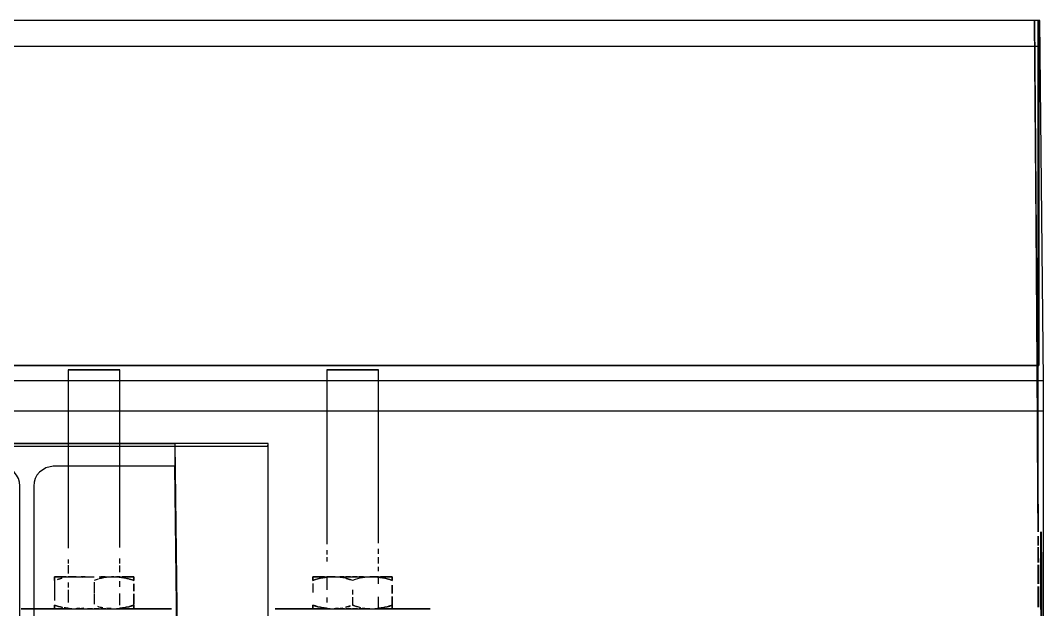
# Model space of a CAD drawing. Header units: metres. Extents: x -354 to -91, y 3 to 562.
# Drawn here: x -273.282 to -272.688, y 544.112 to 544.454 of the extents above; entities that cross this region are included whole.
import ezdxf

# ---------------------------------------------------------------- set-up
doc = ezdxf.new("R2010")
doc.units = ezdxf.units.M
doc.layers.add('A-GENM', color=7, linetype='Continuous', lineweight=25)

# ---------------------------------------------------------------- blocks, each defined once
blk = doc.blocks.new('Adaptive point Fascia Panel Bracket - Type T04-V2-DRG-2873034 - CONSTRUCTION SEQUENCE STAGE A8')
at = {"layer": 'A-GENM', "color": 253, "true_color": 0xa3a3a3}
for p, q in [((-1146.40629, 544.25103), (-1146.40629, 544.20838)), ((-1146.37629, 544.20837), (-1146.37629, 544.25103)), ((-1146.25629, 544.25103), (-1146.25629, 544.14994)), ((-1146.22629, 544.15057), (-1146.22629, 544.25103)), ((-1146.40629, 544.20838), (-1146.40629, 544.14758)), ((-1146.37629, 544.14811), (-1146.37629, 544.20837)), ((-1146.25629, 544.14656), (-1146.25629, 544.14398)), ((-1146.22629, 544.14443), (-1146.22629, 544.14731)), ((-1146.40629, 544.14109), (-1146.40629, 544.13867)), ((-1146.40629, 544.13778), (-1146.40629, 544.13288)), ((-1146.37629, 544.13869), (-1146.37629, 544.14159)), ((-1146.37629, 544.13369), (-1146.37629, 544.13763)), ((-1146.25629, 544.14253), (-1146.25629, 544.13985)), ((-1146.22629, 544.13878), (-1146.22629, 544.14253)), ((-1146.22629, 544.13424), (-1146.22629, 544.13677)), ((-1146.4143, 544.12897), (-1146.4143, 544.12055)), ((-1146.41429, 544.12897), (-1146.41429, 544.12055)), ((-1146.40629, 544.12782), (-1146.40629, 544.12482)), ((-1146.3913, 544.12792), (-1146.3913, 544.12156)), ((-1146.39129, 544.12792), (-1146.39129, 544.12156)), ((-1146.37629, 544.12526), (-1146.37629, 544.12852)), ((-1146.3683, 544.12264), (-1146.3683, 544.12703)), ((-1146.36829, 544.12703), (-1146.36829, 544.12264)), ((-1146.2643, 544.12709), (-1146.2643, 544.12202)), ((-1146.26429, 544.12709), (-1146.26429, 544.12202)), ((-1146.25629, 544.13069), (-1146.25629, 544.1234)), ((-1146.22629, 544.12692), (-1146.22629, 544.13053)), ((-1146.2183, 544.12134), (-1146.2183, 544.12618)), ((-1146.21829, 544.12618), (-1146.21829, 544.12134)), ((-1146.4143, 544.12047), (-1146.4143, 544.11725)), ((-1146.41429, 544.12047), (-1146.41429, 544.11725)), ((-1146.40629, 544.1234), (-1146.40629, 544.12085)), ((-1146.40629, 544.12073), (-1146.40629, 544.11611)), ((-1146.3913, 544.12108), (-1146.3913, 544.11515)), ((-1146.39129, 544.12108), (-1146.39129, 544.11515)), ((-1146.37629, 544.11461), (-1146.37629, 544.12143)), ((-1146.3683, 544.11496), (-1146.3683, 544.12117)), ((-1146.36829, 544.12118), (-1146.36829, 544.11496)), ((-1146.2413, 544.12347), (-1146.2413, 544.12077)), ((-1146.24129, 544.12347), (-1146.24129, 544.12077)), ((-1146.2183, 544.11458), (-1146.2183, 544.11961)), ((-1146.21829, 544.11961), (-1146.21829, 544.11459)), ((-1146.25629, 544.11906), (-1146.25629, 544.11612)), ((-1146.2413, 544.11927), (-1146.2413, 544.11457)), ((-1146.24129, 544.11927), (-1146.24129, 544.11459)), ((-1146.22629, 544.11285), (-1146.22629, 544.11949)), ((-1146.40578, 544.11255), (-1146.43368, 544.11255)), ((-1146.43368, 544.11251), (-1146.3463, 544.11251)), ((-1146.3995, 544.11255), (-1146.4019, 544.11255)), ((-1146.39217, 544.11255), (-1146.39517, 544.11255)), ((-1146.38829, 544.11255), (-1146.39129, 544.11255)), ((-1146.38461, 544.11255), (-1146.38741, 544.11255)), ((-1146.38139, 544.11255), (-1146.38379, 544.11255)), ((-1146.3463, 544.11255), (-1146.37497, 544.11255)), ((-1146.3463, 544.11251), (-1146.34629, 544.11255)), ((-1146.28629, 544.11255), (-1146.2863, 544.11251)), ((-1146.2863, 544.11251), (-1146.1963, 544.11251)), ((-1146.25578, 544.11255), (-1146.28629, 544.11255)), ((-1146.2495, 544.11255), (-1146.2519, 544.11255)), ((-1146.246, 544.11255), (-1146.24879, 544.11255)), ((-1146.24217, 544.11255), (-1146.24517, 544.11255)), ((-1146.23856, 544.11255), (-1146.24129, 544.11255)), ((-1146.23461, 544.11255), (-1146.23741, 544.11255)), ((-1146.23139, 544.11255), (-1146.23379, 544.11255)), ((-1146.1963, 544.11255), (-1146.22617, 544.11255)), ((-1146.1963, 544.11251), (-1146.19629, 544.11255))]:
    blk.add_line(p, q, dxfattribs=at)
for centre, major_axis, start_param, end_param in [((-1146.39129, 544.25103), (0.015, 0), 3.141593, 3.403288), ((-1146.39129, 544.25103), (0.015, 0), 2.61789, 3.141489), ((-1146.39129, 544.25103), (0.015, 0), 3.403288, 3.665088), ((-1146.39129, 544.25103), (0.015, 0), 3.665088, 3.926887), ((-1146.39129, 544.25103), (0.015, 0), 2.356333, 2.61789), ((-1146.39129, 544.25103), (0.015, 0), 3.926887, 4.188686), ((-1146.39129, 544.25103), (0.015, 0), 2.094519, 2.356091), ((-1146.39129, 544.25103), (0.015, 0), 4.188686, 4.450486), ((-1146.39129, 544.25103), (0.015, 0), 1.83271, 2.094291), ((-1146.39129, 544.25103), (0.015, 0), 1.570903, 1.832492), ((-1146.39129, 544.25103), (0.015, 0), 4.450486, 4.712285), ((-1146.39129, 544.25103), (0.015, 0), 4.712285, 4.974085), ((-1146.39129, 544.25103), (0.015, 0), 1.309096, 1.570693), ((-1146.39129, 544.25103), (0.015, 0), 1.047289, 1.308893), ((-1146.39129, 544.25103), (0.015, 0), 4.974085, 5.235884), ((-1146.39129, 544.25103), (0.015, 0), 5.235884, 5.497683), ((-1146.39129, 544.25103), (0.015, 0), 0.78548, 1.047094), ((-1146.39129, 544.25103), (0.015, 0), 5.497683, 5.759483), ((-1146.39129, 544.25103), (0.015, 0), 0.523666, 0.785294), ((-1146.39129, 544.25103), (0.015, 0), 5.759483, 6.021282), ((-1146.39129, 544.25103), (0.015, 0), 0.261696, 0.523495), ((-1146.39129, 544.25103), (0.015, 0), 6.021282, 6.283082), ((-1146.39129, 544.25103), (0.015, 0), 0, 0.261695), ((-1146.24129, 544.25103), (0.015, 0), 3.141593, 3.403288), ((-1146.24129, 544.25103), (0.015, 0), 2.356333, 3.141489), ((-1146.24129, 544.25103), (0.015, 0), 3.403288, 3.665088), ((-1146.24129, 544.25103), (0.015, 0), 3.665088, 3.926887), ((-1146.24129, 544.25103), (0.015, 0), 3.926887, 4.188686), ((-1146.24129, 544.25103), (0.015, 0), 2.094519, 2.356091), ((-1146.24129, 544.25103), (0.015, 0), 4.188686, 4.450486), ((-1146.24129, 544.25103), (0.015, 0), 1.83271, 2.094291), ((-1146.24129, 544.25103), (0.015, 0), 1.570903, 1.832492), ((-1146.24129, 544.25103), (0.015, 0), 4.450486, 4.712285), ((-1146.24129, 544.25103), (0.015, 0), 4.712285, 4.974085), ((-1146.24129, 544.25103), (0.015, 0), 1.309096, 1.570693), ((-1146.24129, 544.25103), (0.015, 0), 1.047289, 1.308893), ((-1146.24129, 544.25103), (0.015, 0), 4.974085, 5.235884), ((-1146.24129, 544.25103), (0.015, 0), 5.235884, 5.497683), ((-1146.24129, 544.25103), (0.015, 0), 0.78548, 1.047094), ((-1146.24129, 544.25103), (0.015, 0), 5.497683, 5.759483), ((-1146.24129, 544.25103), (0.015, 0), 0.523666, 0.785294), ((-1146.24129, 544.25103), (0.015, 0), 5.759483, 6.021282), ((-1146.24129, 544.25103), (0.015, 0), 0, 0.523495), ((-1146.24129, 544.25103), (0.015, 0), 6.021282, 6.283082), ((-1146.39129, 544.13103), (0.023, 0), 2.879689, 3.140959), ((-1146.39129, 544.13103), (0.023, 0), 3.141489, 3.665088), ((-1146.39129, 544.13103), (0.023, 0), 2.356091, 2.879689), ((-1146.39129, 544.13103), (0.023, 0), 3.665088, 4.188686), ((-1146.39129, 544.13103), (0.015, 0), 2.61789, 3.141489), ((-1146.39129, 544.13103), (0.015, 0), 3.141593, 3.403288), ((-1146.39129, 544.13103), (0.015, 0), 3.403288, 3.665088), ((-1146.39129, 544.13103), (0.015, 0), 3.665088, 4.188686), ((-1146.39129, 544.13103), (0.023, 0), 4.188686, 4.712285), ((-1146.39129, 544.13103), (0.015, 0), 4.188686, 4.450486), ((-1146.39129, 544.13103), (0.015, 0), 1.919009, 2.094291), ((-1146.39129, 544.13103), (0.015, 0), 4.527359, 4.712285), ((-1146.39129, 544.13103), (0.023, 0), 4.841673, 5.235884), ((-1146.39129, 544.13103), (0.015, 0), 1.133602, 1.308893), ((-1146.39129, 544.13103), (0.015, 0), 4.974085, 5.235884), ((-1146.39129, 544.13103), (0.015, 0), 5.235884, 5.759483), ((-1146.39129, 544.13103), (0.023, 0), 5.235884, 5.472183), ((-1146.39129, 544.13103), (0.015, 0), 0.261696, 0.523495), ((-1146.39129, 544.13103), (0.015, 0), 5.759483, 6.021282), ((-1146.39129, 544.13103), (0.015, 0), 6.021282, 6.283082), ((-1146.39129, 544.13103), (0.015, 0), 6.283185, 6.544881), ((-1146.39129, 544.13103), (0.023, 0), 0.523495, 0.785294), ((-1146.39129, 544.13103), (0.023, 0), 5.497683, 5.759483), ((-1146.39129, 544.13103), (0.023, 0), 5.759483, 6.021282), ((-1146.39129, 544.13103), (0.023, 0), 0.000633, 0.523495), ((-1146.39129, 544.13103), (0.023, 0), 6.021282, 6.283082), ((-1146.24129, 544.13103), (0.023, 0), 2.87969, 3.140959), ((-1146.24129, 544.13103), (0.023, 0), 3.141489, 3.403288), ((-1146.24129, 544.13103), (0.023, 0), 2.61789, 2.879689), ((-1146.24129, 544.13103), (0.023, 0), 3.403288, 3.665088), ((-1146.24129, 544.13103), (0.023, 0), 2.356091, 2.61789), ((-1146.24129, 544.13103), (0.023, 0), 3.665088, 3.925666), ((-1146.24129, 544.13103), (0.023, 0), 3.926887, 4.188686), ((-1146.24129, 544.13103), (0.015, 0), 2.61789, 3.141489), ((-1146.24129, 544.13103), (0.015, 0), 3.141593, 3.403288), ((-1146.24129, 544.13103), (0.015, 0), 3.403288, 3.665088), ((-1146.24129, 544.13103), (0.015, 0), 3.665088, 4.712285), ((-1146.24129, 544.13103), (0.023, 0), 4.188686, 4.450486), ((-1146.24129, 544.13103), (0.015, 0), 1.919009, 2.094291), ((-1146.24129, 544.13103), (0.023, 0), 4.450486, 4.712285), ((-1146.24129, 544.13103), (0.023, 0), 1.627155, 1.741468), ((-1146.24129, 544.13103), (0.015, 0), 1.657207, 1.832492), ((-1146.24129, 544.13103), (0.023, 0), 4.712285, 4.974085), ((-1146.24129, 544.13103), (0.015, 0), 4.712285, 4.974085), ((-1146.24129, 544.13103), (0.023, 0), 1.456414, 1.570693), ((-1146.24129, 544.13103), (0.015, 0), 1.395405, 1.570693), ((-1146.24129, 544.13103), (0.015, 0), 1.133602, 1.308893), ((-1146.24129, 544.13103), (0.015, 0), 4.974085, 5.759483), ((-1146.24129, 544.13103), (0.023, 0), 4.974085, 5.235884), ((-1146.24129, 544.13103), (0.015, 0), 0.261696, 0.523495), ((-1146.24129, 544.13103), (0.015, 0), 5.759483, 6.021282), ((-1146.24129, 544.13103), (0.023, 0), 5.326734, 6.283082), ((-1146.24129, 544.13103), (0.015, 0), 6.021282, 6.283082), ((-1146.24129, 544.13103), (0.015, 0), 0, 0.261696), ((-1146.24129, 544.13103), (0.023, 0), 0.000633, 0.785294), ((-1146.39129, 544.11253), (0.023, 0), 3.142226, 3.403288), ((-1146.39129, 544.11253), (0.023, 0), 2.879689, 3.141489), ((-1146.39129, 544.11253), (0.023, 0), 3.403288, 3.665088), ((-1146.39129, 544.11253), (0.023, 0), 2.61789, 2.87969), ((-1146.39129, 544.11253), (0.023, 0), 2.356091, 2.61789), ((-1146.39129, 544.11253), (0.023, 0), 3.665088, 3.926887), ((-1146.39129, 544.11253), (0.023, 0), 3.926887, 4.188686), ((-1146.39129, 544.11253), (0.0155, 0), 2.87969, 3.141489), ((-1146.39129, 544.11253), (0.0155, 0), 3.141593, 3.665088), ((-1146.39129, 544.11253), (0.015, 0), 3.141593, 3.665088), ((-1146.39129, 544.11253), (0.015, 0), 2.87969, 3.141489), ((-1146.39129, 544.11253), (0.0155, 0), 2.61789, 2.879689), ((-1146.39129, 544.11253), (0.015, 0), 2.61789, 2.87969), ((-1146.39129, 544.11253), (0.0155, 0), 3.665088, 3.926887), ((-1146.39129, 544.11253), (0.015, 0), 3.665088, 3.926887), ((-1146.39129, 544.11253), (0.023, 0), 4.188686, 4.4308), ((-1146.39129, 544.11253), (0.0155, 0), 3.926887, 4.188686), ((-1146.39129, 544.11253), (0.023, 0), 1.938859, 2.052175), ((-1146.39129, 544.11253), (0.0155, 0), 2.131455, 2.327262), ((-1146.39129, 544.11253), (0.015, 0), 3.926887, 4.188686), ((-1146.39129, 544.11253), (0.015, 0), 2.153756, 2.356091), ((-1146.39129, 544.11253), (0.0155, 0), 4.285442, 4.450486), ((-1146.39129, 544.11253), (0.015, 0), 4.270584, 4.450486), ((-1146.39129, 544.11253), (0.023, 0), 4.450486, 4.712285), ((-1146.39129, 544.11253), (0.0155, 0), 4.450486, 4.712285), ((-1146.39129, 544.11253), (0.023, 0), 1.609509, 1.741468), ((-1146.39129, 544.11253), (0.0155, 0), 1.628236, 1.82405), ((-1146.39129, 544.11253), (0.015, 0), 4.450486, 4.712285), ((-1146.39129, 544.11253), (0.015, 0), 1.630151, 1.832492), ((-1146.39129, 544.11253), (0.0155, 0), 4.712289, 4.974085), ((-1146.39129, 544.11253), (0.015, 0), 4.712285, 4.974085), ((-1146.39129, 544.11253), (0.023, 0), 4.712285, 4.974085), ((-1146.39129, 544.11253), (0.023, 0), 1.438767, 1.570693), ((-1146.39129, 544.11253), (0.0155, 0), 1.374878, 1.570693), ((-1146.39129, 544.11253), (0.015, 0), 1.368347, 1.570693), ((-1146.39129, 544.11253), (0.015, 0), 1.106542, 1.308893), ((-1146.39129, 544.11253), (0.015, 0), 4.974085, 5.235884), ((-1146.39129, 544.11253), (0.0155, 0), 1.122137, 1.308893), ((-1146.39129, 544.11253), (0.0155, 0), 4.974085, 5.235884), ((-1146.39129, 544.11253), (0.023, 0), 4.974085, 5.171912), ((-1146.39129, 544.11253), (0.015, 0), 5.235884, 5.456608), ((-1146.39129, 544.11253), (0.015, 0), 0.844735, 1.047094), ((-1146.39129, 544.11253), (0.023, 0), 1.122596, 1.235917), ((-1146.39129, 544.11253), (0.0155, 0), 5.235884, 5.429235), ((-1146.39129, 544.11253), (0.015, 0), 5.497683, 5.759483), ((-1146.39129, 544.11253), (0.0155, 0), 5.497683, 5.759483), ((-1146.39129, 544.11253), (0.023, 0), 5.235884, 5.497683), ((-1146.39129, 544.11253), (0.015, 0), 5.759483, 6.283082), ((-1146.39129, 544.11253), (0.015, 0), 0.261696, 0.523495), ((-1146.39129, 544.11253), (0.0155, 0), 0.261696, 0.523495), ((-1146.39129, 544.11253), (0.0155, 0), 5.759483, 6.283082), ((-1146.39129, 544.11253), (0.015, 0), 0, 0.261696), ((-1146.39129, 544.11253), (0.0155, 0), 0, 0.261696), ((-1146.39129, 544.11253), (0.023, 0), 0.523495, 0.766862), ((-1146.39129, 544.11253), (0.023, 0), 5.531435, 5.759483), ((-1146.39129, 544.11253), (0.023, 0), 5.759483, 6.021282), ((-1146.39129, 544.11253), (0.023, 0), 0.261696, 0.523495), ((-1146.39129, 544.11253), (0.023, 0), 6.021282, 6.282552), ((-1146.39129, 544.11253), (0.023, 0), 6.283082, 6.544881), ((-1146.24129, 544.11253), (0.023, 0), 3.142226, 3.403288), ((-1146.24129, 544.11253), (0.023, 0), 2.87969, 3.141489), ((-1146.24129, 544.11253), (0.023, 0), 3.403288, 3.665088), ((-1146.24129, 544.11253), (0.023, 0), 2.61789, 2.87969), ((-1146.24129, 544.11253), (0.023, 0), 2.356091, 2.61789), ((-1146.24129, 544.11253), (0.023, 0), 3.665088, 3.926887), ((-1146.24129, 544.11253), (0.023, 0), 3.926887, 4.188686), ((-1146.24129, 544.11253), (0.0155, 0), 2.87969, 3.141489), ((-1146.24129, 544.11253), (0.0155, 0), 3.141593, 3.665088), ((-1146.24129, 544.11253), (0.015, 0), 3.141593, 3.403288), ((-1146.24129, 544.11253), (0.015, 0), 2.879689, 3.141489), ((-1146.24129, 544.11253), (0.0155, 0), 2.61789, 2.87969), ((-1146.24129, 544.11253), (0.015, 0), 3.403288, 3.665088), ((-1146.24129, 544.11253), (0.015, 0), 2.61789, 2.87969), ((-1146.24129, 544.11253), (0.0155, 0), 3.665088, 3.926887), ((-1146.24129, 544.11253), (0.015, 0), 3.665088, 3.926887), ((-1146.24129, 544.11253), (0.023, 0), 4.188686, 4.450486), ((-1146.24129, 544.11253), (0.0155, 0), 3.926887, 4.188686), ((-1146.24129, 544.11253), (0.023, 0), 1.938859, 2.052175), ((-1146.24129, 544.11253), (0.0155, 0), 2.131455, 2.327262), ((-1146.24129, 544.11253), (0.015, 0), 3.926887, 4.188686), ((-1146.24129, 544.11253), (0.015, 0), 2.153756, 2.356091), ((-1146.24129, 544.11253), (0.0155, 0), 4.188686, 4.450486), ((-1146.24129, 544.11253), (0.0155, 0), 1.880977, 2.076787), ((-1146.24129, 544.11253), (0.015, 0), 4.188686, 4.450486), ((-1146.24129, 544.11253), (0.015, 0), 1.891954, 2.094291), ((-1146.24129, 544.11253), (0.023, 0), 4.450486, 4.712285), ((-1146.24129, 544.11253), (0.0155, 0), 4.450486, 4.712285), ((-1146.24129, 544.11253), (0.023, 0), 1.609509, 1.741468), ((-1146.24129, 544.11253), (0.0155, 0), 1.628236, 1.82405), ((-1146.24129, 544.11253), (0.015, 0), 4.450486, 4.712285), ((-1146.24129, 544.11253), (0.015, 0), 1.630151, 1.832492), ((-1146.24129, 544.11253), (0.0155, 0), 4.712285, 4.900777), ((-1146.24129, 544.11253), (0.015, 0), 4.712285, 4.90697), ((-1146.24129, 544.11253), (0.023, 0), 4.712285, 4.974085), ((-1146.24129, 544.11253), (0.0155, 0), 1.387498, 1.570693), ((-1146.24129, 544.11253), (0.023, 0), 1.448121, 1.570693), ((-1146.24129, 544.11253), (0.015, 0), 1.381301, 1.570693), ((-1146.24129, 544.11253), (0.015, 0), 1.106542, 1.308893), ((-1146.24129, 544.11253), (0.015, 0), 4.974085, 5.235884), ((-1146.24129, 544.11253), (0.0155, 0), 1.122137, 1.308893), ((-1146.24129, 544.11253), (0.0155, 0), 4.974085, 5.235884), ((-1146.24129, 544.11253), (0.023, 0), 4.974085, 5.197584), ((-1146.24129, 544.11253), (0.015, 0), 5.235884, 5.497683), ((-1146.24129, 544.11253), (0.015, 0), 0.844735, 1.047094), ((-1146.24129, 544.11253), (0.023, 0), 1.122596, 1.235917), ((-1146.24129, 544.11253), (0.0155, 0), 5.235884, 5.473521), ((-1146.24129, 544.11253), (0.0155, 0), 5.497683, 5.759483), ((-1146.24129, 544.11253), (0.023, 0), 5.235884, 5.428399), ((-1146.24129, 544.11253), (0.015, 0), 5.759483, 6.021282), ((-1146.24129, 544.11253), (0.015, 0), 0.261696, 0.523495), ((-1146.24129, 544.11253), (0.0155, 0), 0.261696, 0.523495), ((-1146.24129, 544.11253), (0.0155, 0), 5.759483, 6.021282), ((-1146.24129, 544.11253), (0.015, 0), 6.021282, 6.283082), ((-1146.24129, 544.11253), (0.015, 0), 0, 0.261696), ((-1146.24129, 544.11253), (0.0155, 0), 6.283185, 6.544881), ((-1146.24129, 544.11253), (0.0155, 0), 6.021282, 6.283081), ((-1146.24129, 544.11253), (0.023, 0), 0.523495, 0.785294), ((-1146.24129, 544.11253), (0.023, 0), 5.497683, 5.759483), ((-1146.24129, 544.11253), (0.023, 0), 5.759483, 6.021282), ((-1146.24129, 544.11253), (0.023, 0), 0.261696, 0.523495), ((-1146.24129, 544.11253), (0.023, 0), 6.021282, 6.282552), ((-1146.24129, 544.11253), (0.023, 0), 6.283082, 6.544881)]:
    blk.add_ellipse(centre, major_axis=major_axis, ratio=0.000366, start_param=start_param, end_param=end_param, dxfattribs=at)
for points in [[(-1146.4143, 544.12897), (-1146.4143, 544.12963), (-1146.4143, 544.13014), (-1146.41429, 544.13048)], [(-1146.41429, 544.13048), (-1146.41429, 544.13082), (-1146.41429, 544.13101), (-1146.41429, 544.13103)], [(-1146.41429, 544.13103), (-1146.41429, 544.13101), (-1146.41429, 544.13083), (-1146.41429, 544.13048)], [(-1146.41429, 544.13048), (-1146.41429, 544.13014), (-1146.41429, 544.12964), (-1146.41429, 544.12898)], [(-1146.41257, 544.12953), (-1146.41169, 544.1298), (-1146.41081, 544.13002), (-1146.40993, 544.13022)], [(-1146.4099, 544.13021), (-1146.41078, 544.13002), (-1146.41165, 544.1298), (-1146.41253, 544.12954)], [(-1146.4028, 544.13102), (-1146.40406, 544.13101), (-1146.40532, 544.13093), (-1146.40658, 544.13077)], [(-1146.39818, 544.13066), (-1146.39971, 544.13088), (-1146.40125, 544.131), (-1146.4028, 544.13102)], [(-1146.38889, 544.12972), (-1146.38969, 544.1295), (-1146.39049, 544.12925), (-1146.3913, 544.12897)], [(-1146.38603, 544.13039), (-1146.38685, 544.13023), (-1146.38766, 544.13005), (-1146.38848, 544.12983)], [(-1146.3798, 544.13102), (-1146.38173, 544.131), (-1146.38365, 544.13082), (-1146.38557, 544.13047)], [(-1146.37402, 544.13048), (-1146.37557, 544.13075), (-1146.37711, 544.13092), (-1146.37867, 544.13099)], [(-1146.3768, 544.13087), (-1146.37587, 544.13078), (-1146.37494, 544.13065), (-1146.37402, 544.13049)], [(-1146.37402, 544.13049), (-1146.37323, 544.13035), (-1146.37245, 544.13018), (-1146.37167, 544.12999)], [(-1146.3683, 544.12897), (-1146.36942, 544.12936), (-1146.37055, 544.1297), (-1146.37168, 544.12998)], [(-1146.37162, 544.12998), (-1146.37051, 544.1297), (-1146.3694, 544.12937), (-1146.36829, 544.12898)], [(-1146.36829, 544.13048), (-1146.3683, 544.13014), (-1146.3683, 544.12963), (-1146.3683, 544.12897)], [(-1146.36829, 544.13103), (-1146.36829, 544.13101), (-1146.36829, 544.13082), (-1146.36829, 544.13048)], [(-1146.36829, 544.13048), (-1146.36829, 544.13083), (-1146.36829, 544.13101), (-1146.36829, 544.13103)], [(-1146.36829, 544.12898), (-1146.36829, 544.12964), (-1146.36829, 544.13014), (-1146.36829, 544.13048)], [(-1146.25857, 544.13048), (-1146.26049, 544.13013), (-1146.2624, 544.12963), (-1146.2643, 544.12897)], [(-1146.2643, 544.12897), (-1146.2643, 544.12963), (-1146.2643, 544.13014), (-1146.26429, 544.13048)], [(-1146.26429, 544.13048), (-1146.26429, 544.13082), (-1146.26429, 544.13101), (-1146.26429, 544.13103)], [(-1146.26429, 544.13103), (-1146.26429, 544.13101), (-1146.26429, 544.13083), (-1146.26429, 544.13048)], [(-1146.26429, 544.13048), (-1146.26429, 544.13014), (-1146.26429, 544.12964), (-1146.26429, 544.12898)], [(-1146.26429, 544.12898), (-1146.26239, 544.12964), (-1146.26048, 544.13015), (-1146.25857, 544.13049)], [(-1146.2528, 544.13102), (-1146.25473, 544.131), (-1146.25665, 544.13082), (-1146.25857, 544.13048)], [(-1146.25857, 544.13049), (-1146.25764, 544.13065), (-1146.25672, 544.13078), (-1146.25579, 544.13087)], [(-1146.24702, 544.13047), (-1146.24894, 544.13082), (-1146.25086, 544.131), (-1146.2528, 544.13102)], [(-1146.2413, 544.12897), (-1146.2432, 544.12963), (-1146.24511, 544.13013), (-1146.24702, 544.13047)], [(-1146.24494, 544.13006), (-1146.24414, 544.12986), (-1146.24333, 544.12964), (-1146.24253, 544.12939)], [(-1146.2298, 544.13102), (-1146.23173, 544.131), (-1146.23558, 544.13063), (-1146.2394, 544.12963), (-1146.2413, 544.12897)], [(-1146.2183, 544.12897), (-1146.2202, 544.12963), (-1146.22401, 544.13064), (-1146.22786, 544.131), (-1146.2298, 544.13102)], [(-1146.2268, 544.13087), (-1146.22587, 544.13078), (-1146.22494, 544.13065), (-1146.22402, 544.13049)], [(-1146.22402, 544.13049), (-1146.2221, 544.13015), (-1146.22019, 544.12964), (-1146.21829, 544.12898)], [(-1146.21829, 544.13048), (-1146.2183, 544.13014), (-1146.2183, 544.12963), (-1146.2183, 544.12897)], [(-1146.21829, 544.13103), (-1146.21829, 544.13101), (-1146.21829, 544.13082), (-1146.21829, 544.13048)], [(-1146.21829, 544.13048), (-1146.21829, 544.13083), (-1146.21829, 544.13101), (-1146.21829, 544.13103)], [(-1146.21829, 544.12898), (-1146.21829, 544.12964), (-1146.21829, 544.13014), (-1146.21829, 544.13048)], [(-1146.4143, 544.11458), (-1146.41275, 544.11404), (-1146.4112, 544.11361), (-1146.40965, 544.11328)], [(-1146.41429, 544.11307), (-1146.4143, 544.11342), (-1146.4143, 544.11392), (-1146.4143, 544.11458)], [(-1146.41429, 544.11459), (-1146.41429, 544.11392), (-1146.41429, 544.11342), (-1146.41429, 544.11308)], [(-1146.40961, 544.11328), (-1146.41117, 544.11361), (-1146.41274, 544.11405), (-1146.41429, 544.11459)], [(-1146.38932, 544.11394), (-1146.38831, 544.11365), (-1146.38729, 544.1134), (-1146.38628, 544.1132)], [(-1146.36829, 544.11459), (-1146.37019, 544.11393), (-1146.3721, 544.11342), (-1146.37402, 544.11308)], [(-1146.3683, 544.11458), (-1146.3683, 544.11392), (-1146.3683, 544.11342), (-1146.36829, 544.11307)], [(-1146.36829, 544.11308), (-1146.36829, 544.11342), (-1146.36829, 544.11392), (-1146.36829, 544.11459)], [(-1146.2643, 544.11458), (-1146.2624, 544.11392), (-1146.26049, 544.11341), (-1146.25857, 544.11307)], [(-1146.26429, 544.11307), (-1146.2643, 544.11342), (-1146.2643, 544.11392), (-1146.2643, 544.11458)], [(-1146.26429, 544.11459), (-1146.26429, 544.11392), (-1146.26429, 544.11342), (-1146.26429, 544.11308)], [(-1146.25857, 544.11308), (-1146.26048, 544.11342), (-1146.26239, 544.11393), (-1146.26429, 544.11459)], [(-1146.24534, 544.11341), (-1146.24445, 544.11361), (-1146.24356, 544.11385), (-1146.24267, 544.11412)], [(-1146.24271, 544.11413), (-1146.24353, 544.11388), (-1146.24435, 544.11366), (-1146.24517, 544.11347)], [(-1146.2413, 544.11457), (-1146.2398, 544.11405), (-1146.2383, 544.11363), (-1146.23679, 544.11331)], [(-1146.23833, 544.11369), (-1146.23932, 544.11395), (-1146.24031, 544.11425), (-1146.24129, 544.11459)], [(-1146.2298, 544.11252), (-1146.22786, 544.11254), (-1146.22401, 544.11291), (-1146.2202, 544.11392), (-1146.2183, 544.11458)], [(-1146.21829, 544.11459), (-1146.22019, 544.11393), (-1146.2221, 544.11342), (-1146.22402, 544.11308)], [(-1146.2183, 544.11458), (-1146.2183, 544.11392), (-1146.2183, 544.11342), (-1146.21829, 544.11307)], [(-1146.21829, 544.11308), (-1146.21829, 544.11342), (-1146.21829, 544.11392), (-1146.21829, 544.11459)], [(-1146.41429, 544.11308), (-1146.41429, 544.11274), (-1146.41429, 544.11255), (-1146.41429, 544.11253)], [(-1146.41429, 544.11253), (-1146.41429, 544.11255), (-1146.41429, 544.11273), (-1146.41429, 544.11307)], [(-1146.40579, 544.1127), (-1146.40672, 544.11279), (-1146.40764, 544.11292), (-1146.40857, 544.11308)], [(-1146.40857, 544.11307), (-1146.40665, 544.11273), (-1146.40473, 544.11254), (-1146.4028, 544.11252)], [(-1146.4028, 544.11252), (-1146.40094, 544.11254), (-1146.39908, 544.11271), (-1146.39724, 544.11303)], [(-1146.3995, 544.11273), (-1146.40029, 544.11265), (-1146.40109, 544.11259), (-1146.40188, 544.11256)], [(-1146.38382, 544.1128), (-1146.38248, 544.11263), (-1146.38114, 544.11254), (-1146.3798, 544.11252)], [(-1146.3814, 544.11259), (-1146.3822, 544.11264), (-1146.383, 544.11271), (-1146.3838, 544.11281)], [(-1146.37402, 544.11308), (-1146.37495, 544.11292), (-1146.37589, 544.11279), (-1146.37682, 544.1127)], [(-1146.36829, 544.11253), (-1146.36829, 544.11255), (-1146.36829, 544.11274), (-1146.36829, 544.11308)], [(-1146.36829, 544.11307), (-1146.36829, 544.11273), (-1146.36829, 544.11255), (-1146.36829, 544.11253)], [(-1146.26429, 544.11308), (-1146.26429, 544.11274), (-1146.26429, 544.11255), (-1146.26429, 544.11253)], [(-1146.26429, 544.11253), (-1146.26429, 544.11255), (-1146.26429, 544.11273), (-1146.26429, 544.11307)], [(-1146.25579, 544.1127), (-1146.25672, 544.11279), (-1146.25764, 544.11292), (-1146.25857, 544.11308)], [(-1146.25857, 544.11307), (-1146.25665, 544.11273), (-1146.25473, 544.11254), (-1146.2528, 544.11252)], [(-1146.2528, 544.11252), (-1146.25086, 544.11254), (-1146.24894, 544.11273), (-1146.24702, 544.11307)], [(-1146.2495, 544.11273), (-1146.25029, 544.11265), (-1146.25109, 544.11259), (-1146.25188, 544.11256)], [(-1146.23557, 544.11307), (-1146.23365, 544.11273), (-1146.23173, 544.11254), (-1146.2298, 544.11252)], [(-1146.22402, 544.11308), (-1146.22495, 544.11292), (-1146.22589, 544.11279), (-1146.22682, 544.1127)], [(-1146.21829, 544.11253), (-1146.21829, 544.11255), (-1146.21829, 544.11274), (-1146.21829, 544.11308)], [(-1146.21829, 544.11307), (-1146.21829, 544.11273), (-1146.21829, 544.11255), (-1146.21829, 544.11253)]]:
    blk.add_open_spline(points, degree=3, dxfattribs=at)
blk.add_open_spline([(-1146.37786, 544.1126), (-1146.37658, 544.11268), (-1146.37338, 544.11308), (-1146.3702, 544.11392), (-1146.3683, 544.11458)], degree=3, knots=[0.1668952, 0.1668952, 0.1668952, 0.1668952, 0.5, 1, 1, 1, 1], dxfattribs=at)
blk = doc.blocks.new('StitchPour_RS36A_04 - StitchPour_RS36A_04-60468323-DRG-2873034 - CONSTRUCTION SEQUENCE STAGE A8')
at = {"layer": 'A-GENM', "color": 253, "true_color": 0xa3a3a3}
blk.add_open_spline([(131.88197, 47.24369), (131.68892, 47.97008), (131.49587, 48.69647), (131.30283, 49.42286)], degree=3, dxfattribs=at)
blk = doc.blocks.new('PLATE ph - PLATE ph-V55-DRG-2873034 - CONSTRUCTION SEQUENCE STAGE A8')
at = {"layer": 'A-GENM', "color": 253, "true_color": 0xa3a3a3}
for p, q in [((-1146.57034, 544.20838), (-1146.57043, 544.20689)), ((-1146.57043, 543.92699), (-1146.57043, 544.20689)), ((-1146.44028, 544.20838), (-1146.57034, 544.20838)), ((-1146.57034, 544.20838), (-1146.57034, 543.92849)), ((-1146.57034, 544.20689), (-1146.51632, 544.20689)), ((-1146.51632, 544.20689), (-1146.44026, 544.20688)), ((-1146.29034, 544.20837), (-1146.44028, 544.20838)), ((-1146.44026, 544.20688), (-1146.34432, 544.20688)), ((-1146.34432, 544.20688), (-1146.29043, 544.20688)), ((-1146.29043, 544.20688), (-1146.29034, 544.20837)), ((-1146.29043, 544.20688), (-1146.29043, 543.92847)), ((-1146.29034, 543.92847), (-1146.29034, 544.20837)), ((-1146.57043, 543.92699), (-1146.57034, 543.92849)), ((-1146.51301, 543.92699), (-1146.57043, 543.92699)), ((-1146.57034, 543.92849), (-1146.51303, 543.92848)), ((-1146.51303, 543.92848), (-1146.437, 543.92848)), ((-1146.43698, 543.92699), (-1146.51301, 543.92699)), ((-1146.437, 543.92848), (-1146.43434, 543.92848)), ((-1146.43391, 543.92699), (-1146.43698, 543.92699)), ((-1146.43198, 543.92848), (-1146.34103, 543.92848)), ((-1146.34101, 543.92698), (-1146.43197, 543.92699)), ((-1146.34103, 543.92848), (-1146.29034, 543.92847)), ((-1146.29043, 543.92698), (-1146.34101, 543.92698)), ((-1146.29034, 543.92847), (-1146.29043, 543.92698))]:
    blk.add_line(p, q, dxfattribs=at)
blk = doc.blocks.new('POST_2460_1C_360UB - 1C-68560609-DRG-2873034 - CONSTRUCTION SEQUENCE STAGE A8')
at = {"layer": 'A-GENM', "color": 253, "true_color": 0xa3a3a3}
for p, q in [((-1146.51634, 544.19519), (-1146.51634, 544.20838)), ((-1146.51634, 544.20838), (-1146.44028, 544.20838)), ((-1146.51209, 543.84929), (-1146.51634, 544.20838)), ((-1146.44028, 544.20838), (-1146.34434, 544.20837)), ((-1146.34434, 544.20837), (-1146.34434, 544.19518)), ((-1146.34434, 544.20837), (-1146.34007, 543.84718)), ((-1146.51225, 543.8493), (-1146.51634, 544.19519)), ((-1146.44574, 544.19518), (-1146.51618, 544.19519)), ((-1146.44134, 544.19429), (-1146.44574, 544.19518)), ((-1146.43764, 544.19176), (-1146.44011, 544.19344)), ((-1146.43623, 544.18999), (-1146.43764, 544.19176)), ((-1146.42303, 544.19176), (-1146.42445, 544.18999)), ((-1146.41933, 544.19429), (-1146.42303, 544.19176)), ((-1146.41494, 544.19518), (-1146.41933, 544.19429)), ((-1146.34434, 544.19518), (-1146.41494, 544.19518)), ((-1146.34023, 543.84718), (-1146.34434, 544.19518)), ((-1146.43519, 544.18801), (-1146.43623, 544.18999)), ((-1146.43455, 544.18586), (-1146.43519, 544.18801)), ((-1146.43434, 544.18375), (-1146.43455, 544.18586)), ((-1146.42612, 544.18586), (-1146.42634, 544.18361)), ((-1146.42548, 544.18801), (-1146.42612, 544.18586)), ((-1146.42445, 544.18999), (-1146.42548, 544.18801)), ((-1146.43434, 544.18361), (-1146.43434, 544.18375)), ((-1146.43434, 543.94847), (-1146.43434, 544.18361)), ((-1146.42634, 544.18361), (-1146.42634, 543.94847)), ((-1146.43434, 543.94847), (-1146.43206, 543.83433)), ((-1146.42634, 543.94847), (-1146.43217, 543.94847)), ((-1146.42409, 543.83603), (-1146.42634, 543.94847)), ((-1146.51207, 543.83433), (-1146.51225, 543.8493)), ((-1146.34007, 543.84718), (-1146.51207, 543.84719)), ((-1146.51207, 543.84719), (-1146.51207, 543.83433)), ((-1146.34007, 543.83432), (-1146.34022, 543.84715)), ((-1146.34007, 543.83432), (-1146.34007, 543.84718)), ((-1146.51207, 543.83433), (-1146.44147, 543.83433)), ((-1146.43196, 543.82915), (-1146.4303, 543.74606)), ((-1146.41067, 543.83433), (-1146.34007, 543.83432)), ((-1146.43008, 543.82305), (-1146.43008, 543.82246)), ((-1146.42208, 543.82246), (-1146.42208, 543.82305)), ((-1146.43008, 543.82246), (-1146.43022, 543.77426)), ((-1146.43008, 543.82246), (-1146.42208, 543.82246)), ((-1146.4223, 543.74606), (-1146.42382, 543.82246)), ((-1146.42222, 543.77425), (-1146.42208, 543.82246)), ((-1146.43022, 543.77426), (-1146.4303, 543.74606)), ((-1146.4223, 543.74606), (-1146.42222, 543.77425)), ((-1146.4303, 543.74606), (-1146.4223, 543.74606))]:
    blk.add_line(p, q, dxfattribs=at)
for centre, start_param, end_param in [((-1146.44148, 543.82305), 6.271193, 7.84199), ((-1146.41068, 543.82305), 1.558804, 3.129601)]:
    blk.add_ellipse(centre, major_axis=(0.0114, 0.00013), ratio=0.989161, start_param=start_param, end_param=end_param, dxfattribs=at)
blk = doc.blocks.new('Barrier-Precast-MPB-03-B - Typical-68654142-DRG-2873034 - CONSTRUCTION SEQUENCE STAGE A8')
at = {"layer": 'A-GENM', "color": 253, "true_color": 0xa3a3a3}
for p, q in [((-0.22662, -0.59749), (-0.22645, 2.53909)), ((-0.20902, -0.59747), (-0.20885, 2.53909)), ((-0.00003, -0.59539), (0.00014, 2.53908)), ((-0.01503, -0.59419), (-0.01497, 0.5152)), ((-0.00003, -0.59422), (0.00003, 0.51519)), ((-0.56463, -0.59749), (-0.22662, -0.59749)), ((-0.32818, -0.59418), (-0.3402, -0.59417)), ((-0.31568, -0.59418), (-0.32671, -0.59418)), ((-0.3095, -0.59418), (-0.31429, -0.59418)), ((-0.30547, -0.59418), (-0.30938, -0.59418)), ((-0.29896, -0.59418), (-0.30452, -0.59418)), ((-0.01503, -0.59419), (-0.29651, -0.59418)), ((-0.22662, -0.59749), (-0.20902, -0.59747)), ((-0.20902, -0.59747), (-0.00003, -0.59539)), ((-0.00003, -0.59422), (-0.01503, -0.59419)), ((-0.00003, -0.59539), (-0.00003, -0.59422))]:
    blk.add_line(p, q, dxfattribs=at)
for points, knots in [([(-0.36991, -0.59616), (-0.36982, -0.59616), (-0.3693, -0.59616), (-0.36815, -0.59615), (-0.36617, -0.59614), (-0.364, -0.59614), (-0.3617, -0.59613), (-0.35932, -0.59613), (-0.35673, -0.59613), (-0.35402, -0.59612), (-0.35112, -0.59612), (-0.34802, -0.59612), (-0.3448, -0.59611), (-0.34156, -0.59611), (-0.33825, -0.59611), (-0.33482, -0.59611), (-0.33139, -0.59611), (-0.32695, -0.59611), (-0.32163, -0.59612), (-0.31748, -0.59612), (-0.31545, -0.59612)], [-0.5555556, -0.5555556, -0.5555556, -0.5555556, -0.5486111, -0.5138889, -0.4791667, -0.4444444, -0.4166667, -0.3888889, -0.3611111, -0.3333333, -0.3055556, -0.2777778, -0.25, -0.2222222, -0.1944444, -0.1666667, -0.1388889, -0.1111111, -0.0555556, 0, 0, 0, 0]), ([(-0.31545, -0.59612), (-0.31297, -0.59613), (-0.30848, -0.59613), (-0.30404, -0.59614), (-0.30114, -0.59615), (-0.29935, -0.59616), (-0.298, -0.59616), (-0.29705, -0.59617), (-0.29651, -0.59618), (-0.29636, -0.59619), (-0.29708, -0.5962), (-0.2986, -0.59621), (-0.30017, -0.59622), (-0.30215, -0.59622), (-0.30431, -0.59623), (-0.30661, -0.59623), (-0.309, -0.59624), (-0.31158, -0.59624), (-0.31429, -0.59624), (-0.31718, -0.59625), (-0.32029, -0.59625), (-0.32352, -0.59625), (-0.32675, -0.59625), (-0.33006, -0.59625), (-0.33349, -0.59625), (-0.33692, -0.59625), (-0.34136, -0.59625), (-0.34668, -0.59625), (-0.35082, -0.59625), (-0.35285, -0.59624)], [-1, -1, -1, -1, -0.930556, -0.861111, -0.826389, -0.791667, -0.756944, -0.722222, -0.6875, -0.652778, -0.583333, -0.548611, -0.513889, -0.479167, -0.444444, -0.416667, -0.388889, -0.361111, -0.333333, -0.305556, -0.277778, -0.25, -0.222222, -0.194444, -0.166667, -0.138889, -0.111111, -0.055556, 0, 0, 0, 0]), ([(-0.34154, -0.59601), (-0.34101, -0.59601), (-0.33909, -0.59601), (-0.33569, -0.59601), (-0.33167, -0.59601), (-0.32918, -0.59601), (-0.32808, -0.59601)], [0.7778802, 0.7778802, 0.7778802, 0.7778802, 0.7916667, 0.8263889, 0.8611111, 0.8888722, 0.8888722, 0.8888722, 0.8888722]), ([(-0.32805, -0.59587), (-0.32817, -0.59587), (-0.32967, -0.59587), (-0.33263, -0.59587), (-0.33665, -0.59587), (-0.33914, -0.59587), (-0.34023, -0.59587)], [0.7886471, 0.7886471, 0.7886471, 0.7886471, 0.7916667, 0.8263889, 0.8611111, 0.8888889, 0.8888889, 0.8888889, 0.8888889]), ([(-0.32807, -0.59601), (-0.32644, -0.59601), (-0.32215, -0.596), (-0.31799, -0.596), (-0.31545, -0.596)], [0.8889632, 0.8889632, 0.8889632, 0.8889632, 0.9305556, 1, 1, 1, 1]), ([(-0.31538, -0.59588), (-0.31574, -0.59588), (-0.31731, -0.59587), (-0.32029, -0.59587), (-0.3238, -0.59587), (-0.32595, -0.59587), (-0.32677, -0.59587)], [0.6769668, 0.6769668, 0.6769668, 0.6769668, 0.6875, 0.7222222, 0.7569444, 0.7777778, 0.7777778, 0.7777778, 0.7777778]), ([(-0.30523, -0.59589), (-0.30569, -0.59589), (-0.30707, -0.59589), (-0.30961, -0.59588), (-0.31225, -0.59588), (-0.31386, -0.59588), (-0.31433, -0.59588)], [0.5649175, 0.5649175, 0.5649175, 0.5649175, 0.5833333, 0.6180556, 0.6527778, 0.6666667, 0.6666667, 0.6666667, 0.6666667]), ([(-0.30535, -0.59598), (-0.30396, -0.59598), (-0.30208, -0.59598), (-0.30004, -0.59597), (-0.29921, -0.59596), (-0.29883, -0.59596)], [0.1111111, 0.1111111, 0.1111111, 0.1111111, 0.1666667, 0.1944444, 0.2222222, 0.2222222, 0.2222222, 0.2222222]), ([(-0.29871, -0.59591), (-0.29906, -0.59591), (-0.29997, -0.59591), (-0.30173, -0.5959), (-0.30339, -0.5959), (-0.30437, -0.59589), (-0.30454, -0.59589)], [0.4522963, 0.4522963, 0.4522963, 0.4522963, 0.4791667, 0.5138889, 0.5486111, 0.5555556, 0.5555556, 0.5555556, 0.5555556]), ([(-0.29646, -0.59594), (-0.29647, -0.59594), (-0.29653, -0.59593), (-0.29687, -0.59593), (-0.29749, -0.59592), (-0.29808, -0.59592), (-0.29841, -0.59592)], [0.3388113, 0.3388113, 0.3388113, 0.3388113, 0.3611111, 0.3888889, 0.4166667, 0.4444444, 0.4444444, 0.4444444, 0.4444444])]:
    blk.add_open_spline(points, degree=3, knots=knots, dxfattribs=at)
for points in [[(-0.31545, -0.596), (-0.31347, -0.596), (-0.3098, -0.59599), (-0.30674, -0.59599), (-0.30535, -0.59598)], [(-0.29883, -0.59596), (-0.29846, -0.59596), (-0.29781, -0.59596), (-0.29708, -0.59595), (-0.29661, -0.59595), (-0.29649, -0.59594), (-0.29647, -0.59594)], [(-0.29647, -0.59594), (-0.29647, -0.59594), (-0.29646, -0.59594), (-0.29646, -0.59594)]]:
    blk.add_open_spline(points, degree=3, dxfattribs=at)
blk = doc.blocks.new('T2DPAA-T2D-C3S-RS-M3D-100334_rvt-1-DRG-2873034 - CONSTRUCTION SEQUENCE STAGE A8')
at = {"layer": 'A-GENM', "color": 9, "true_color": 0xbebebe}
for p, q in [((-1145.84557, 544.4536), (-1145.8442, 544.2536)), ((-1145.84307, 544.4536), (-1145.84307, 544.45082)), ((-1145.84307, 544.45082), (-1145.84307, 544.2536))]:
    blk.add_line(p, q, dxfattribs=at)
at = {"layer": 'A-GENM', "color": 253, "true_color": 0xa3a3a3}
for p, q in [((-1145.84369, 544.17835), (-1145.8442, 544.2536)), ((-1145.8442, 544.2536), (-1145.84355, 544.15713)), ((-1145.84355, 544.15713), (-1145.84369, 544.17835)), ((-1145.84349, 544.14911), (-1145.84353, 544.15469)), ((-1145.84353, 544.15469), (-1145.84349, 544.14911)), ((-1145.84346, 544.14424), (-1145.84348, 544.14817)), ((-1145.84348, 544.14817), (-1145.84346, 544.14424)), ((-1145.84342, 544.13933), (-1145.84346, 544.14414)), ((-1145.84346, 544.14414), (-1145.84342, 544.13933)), ((-1145.84334, 544.12691), (-1145.84341, 544.13799)), ((-1145.84341, 544.13799), (-1145.84334, 544.12691)), ((-1145.84325, 544.11342), (-1145.84333, 544.12548)), ((-1145.84333, 544.12548), (-1145.84325, 544.11342))]:
    blk.add_line(p, q, dxfattribs=at)
at = {"layer": 'A-GENM', "color": 9, "true_color": 0xbebebe, "flags": 128}
blk.add_lwpolyline([(-1145.8442, 544.2536), (-1145.84476, 544.33531), (-1145.84557, 544.4536)], dxfattribs=at)
at = {"layer": 'A-GENM', "color": 253, "true_color": 0xa3a3a3, "flags": 128}
blk.add_lwpolyline([(-1145.84307, 544.2536), (-1145.84307, 544.45082), (-1145.84307, 544.4536)], dxfattribs=at)
at = {"layer": 'A-GENM', "color": 9, "true_color": 0xbebebe}
blk.add_open_spline([(-1145.84307, 544.2536), (-1146.21293, 544.2536), (-1146.58278, 544.2536), (-1146.95264, 544.2536)], degree=3, dxfattribs=at)
at = {"layer": 'A-GENM', "color": 253, "true_color": 0xa3a3a3}
blk.add_open_spline([(-1146.95264, 544.2536), (-1146.58278, 544.2536), (-1146.21293, 544.2536), (-1145.84307, 544.2536)], degree=3, dxfattribs=at)
at = {"layer": 'A-GENM', "color": 253, "lineweight": 25, "true_color": 0xa3a3a3}
for name, p, rotation in [('StitchPour_RS36A_04 - StitchPour_RS36A_04-60468323-DRG-2873034 - CONSTRUCTION SEQUENCE STAGE A8', (-1134.0578, 404.8616), 75.11694444444437), ('Barrier-Precast-MPB-03-B - Typical-68654142-DRG-2873034 - CONSTRUCTION SEQUENCE STAGE A8', (-1146.43794, 544.4536), 90.00318263021131)]:
    blk.add_blockref(name, p, dxfattribs=dict(at, rotation=rotation))
for name in ['Adaptive point Fascia Panel Bracket - Type T04-V2-DRG-2873034 - CONSTRUCTION SEQUENCE STAGE A8', 'PLATE ph - PLATE ph-V55-DRG-2873034 - CONSTRUCTION SEQUENCE STAGE A8', 'POST_2460_1C_360UB - 1C-68560609-DRG-2873034 - CONSTRUCTION SEQUENCE STAGE A8']:
    blk.add_blockref(name, (0, 0), dxfattribs=at)

msp = doc.modelspace()

# ---------------------------------------------------------------- block references
at = {"lineweight": 5}
msp.add_blockref('T2DPAA-T2D-C3S-RS-M3D-100334_rvt-1-DRG-2873034 - CONSTRUCTION SEQUENCE STAGE A8', (873.15239, 0), dxfattribs=at)

doc.saveas('drawing.dxf')
